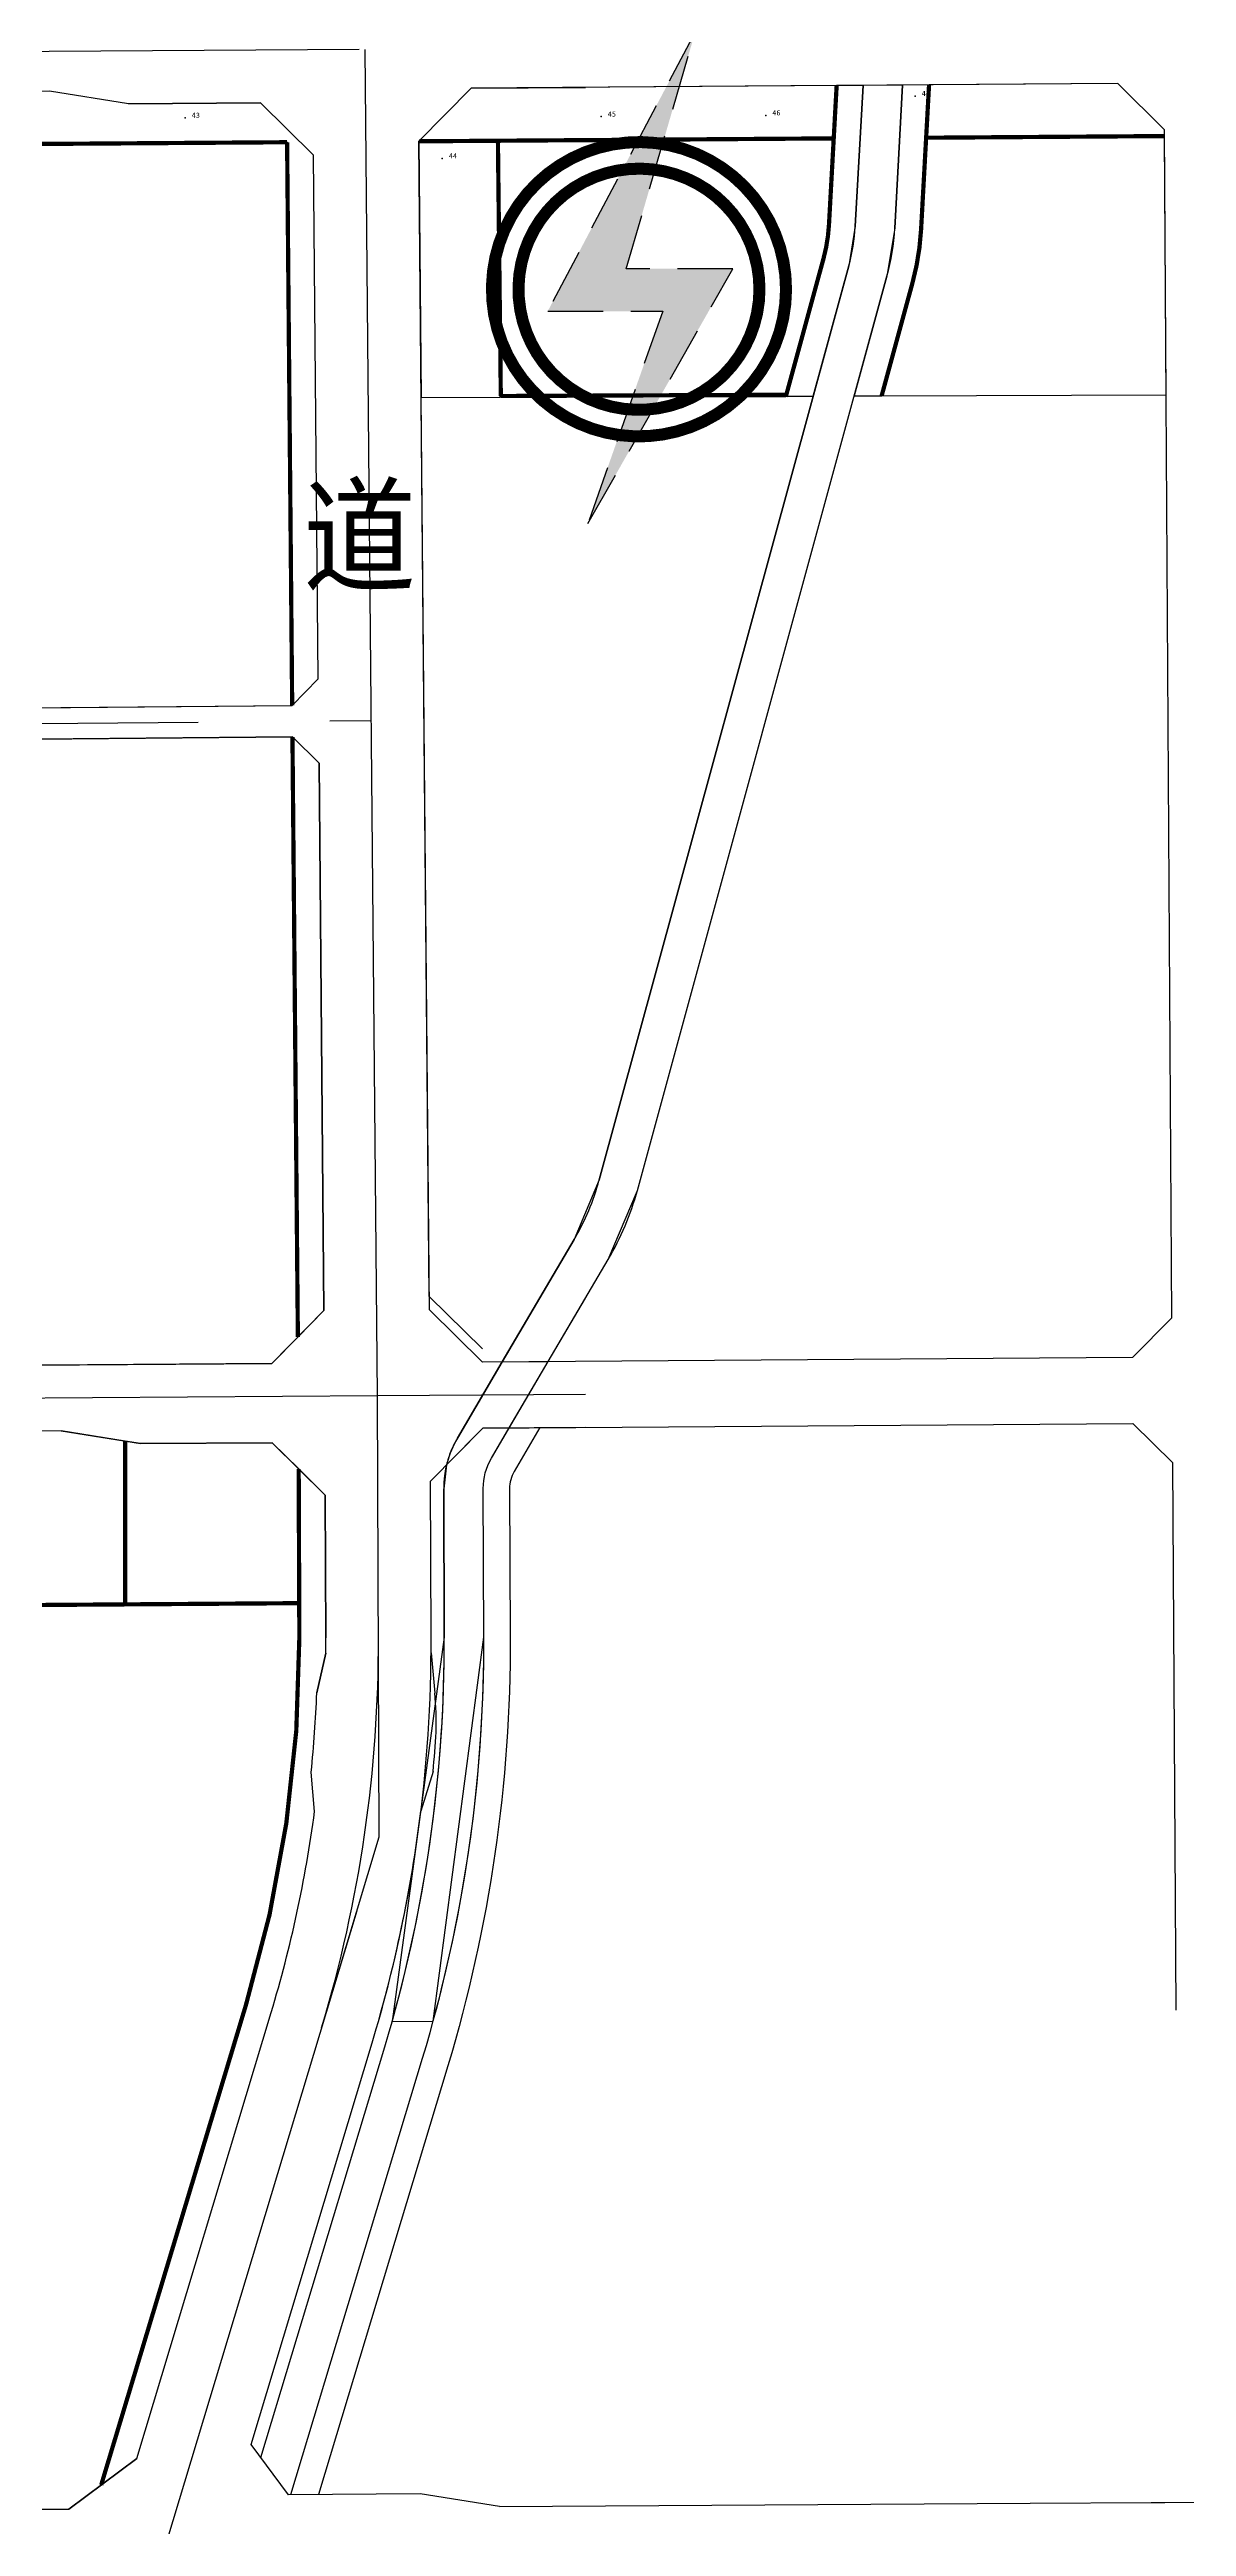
# Model space of a CAD drawing. Header units: inches. Extents: x 10610 to 28805, y 1423 to 10487.
# Drawn here: x 17262 to 17694, y 4470 to 5409 of the extents above; entities that cross this region are included whole.
import ezdxf

# ---------------------------------------------------------------- set-up
doc = ezdxf.new("R2010")
doc.units = ezdxf.units.IN
doc.header["$LTSCALE"] = 10
doc.header["$MEASUREMENT"] = 0
for name, pattern in [('CENTER', [2, 1.25, -0.25, 0.25, -0.25]), ('DASHEDX2', [1.5, 1, -0.5]), ('HIDDENX2', [0.75, 0.5, -0.25])]:
    doc.linetypes.add(name, pattern=pattern)
for name, color, linetype in [('1地块界线', 7, 'DASHEDX2'), ('1河流-岸线', 4, 'Continuous'), ('1道路中线', 7, 'CENTER'), ('1道路名称', 7, 'Continuous'), ('1道路红线', 7, 'Continuous'), ('B-C', 233, 'Continuous'), ('B-E1', 151, 'Continuous'), ('B-G12', 102, 'Continuous'), ('B-G22', 122, 'Continuous'), ('B-R21', 51, 'Continuous'), ('B-R22-N', 21, 'Continuous'), ('B-R24', 72, 'Continuous'), ('B-U12', 144, 'Continuous'), ('Error_Layer', 7, 'Continuous'), ('粘贴', 7, 'Continuous'), ('绿地-G22', 3, 'Continuous')]:
    doc.layers.add(name, color=color, linetype=linetype)
doc.styles.get("Standard").update_dxf_attribs({"font": ''})
doc.styles.add('宋体', font='', dxfattribs={"width": 0.9})
doc.styles.get('Standard').set_extended_font_data('SimSun')
doc.styles.get('宋体').set_extended_font_data('SimSun')

# ---------------------------------------------------------------- blocks, each defined once
blk = doc.blocks.new('规划220')
at = {"linetype": 'HIDDENX2'}
blk.add_hatch(color=8, dxfattribs=at).paths.add_polyline_path([(5.072510121192977, 23.19837415357603), (-8.24599055224212, -1.989522220084211), (2.140664993683572, -1.989522220084211), (-4.609823895006798, -21.14620122107311), (8.480364581740986, 1.85466188778588), (-1.157665076231012, 1.85466188778588)])
at = {"color": 8, "linetype": 'HIDDENX2'}
blk.add_lwpolyline([(5.072510121192977, 23.19837415357603), (-8.24599055224212, -1.989522220084211), (2.140664993683572, -1.989522220084211), (-4.609823895006798, -21.14620122107311), (8.480364581740986, 1.85466188778588), (-1.157665076231012, 1.85466188778588)], close=True, dxfattribs=at)
at = {"color": 8, "const_width": 1.088570773115018}
for points in [[(9.404866294412415, -9.383950122510498, 102.1916069154458), (9.030460479870783, -9.744783909304033, 0.009785539440899844)], [(7.705921867562978, -7.688784102771706, 102.191606915449), (7.399150685145088, -7.984434979792638, 0.009785539440899585)]]:
    blk.add_lwpolyline(points, format="xyb", close=True, dxfattribs=at)
blk = doc.blocks.new('357457')
at = {"color": 8}
for p in [(17590.582, 5391.743, 0.343), (17590.582, 5391.743, 0.343), (17313.573, 5383.484, -5.263), (17313.573, 5383.484, -5.263), (17471.46, 5383.929, -3.377), (17471.46, 5383.929, -3.377), (17533.903, 5384.409, -0.875), (17533.903, 5384.409, -0.875), (17411.122, 5368.07, -4.548), (17411.122, 5368.07, -4.548)]:
    blk.add_point(p, dxfattribs=at)
for s, p in [('47', (17593.082, 5391.743)), ('43', (17316.073, 5383.484)), ('45', (17473.96, 5383.929)), ('46', (17536.403, 5384.409)), ('44', (17413.622, 5368.07))]:
    blk.add_text(s, height=2, dxfattribs=at).set_placement(p)

msp = doc.modelspace()

# ---------------------------------------------------------------- linework, layer by layer
at = {"layer": '1地块界线', "color": 8, "ltscale": 20, "const_width": 1.6, "flags": 128}
for points in [[(17541.51926333051, 5277.773807026669), (17555.78648492274, 5329.980335837369, 0.05295958654621112), (17557.9023243824, 5343.012561376566), (17560.81000575639, 5395.701622479224)], [(17577.89763394894, 5278.121165452838), (17589.54844072253, 5320.753725377795, 0.05295958654618798), (17592.84915027961, 5341.083997218948), (17595.87684067538, 5395.947699166962)], [(17281.71418377214, 4485.955110351517), (17336.66088512382, 4668.008558771132, 0.07440860931573548), (17356.91762357761, 4807.139572382517), (17356.66356529363, 4871.220122393302)]]:
    msp.add_lwpolyline(points, format="xyb", dxfattribs=at)
for points in [[(17228.22801884042, 5373.367281732175), (17352.26810282243, 5374.237715949675)], [(17352.26810282243, 5374.237715949675), (17354.19273537727, 5160.727739674076)], [(17559.70583749424, 5375.693381702729), (17402.26697145749, 5374.588576128893)], [(17433.36819151407, 5278.011774620332), (17432.26575232151, 5374.859032546774)], [(17685.22053027759, 5376.574163784539), (17594.77267241323, 5375.939458390466)], [(17433.36819151407, 5278.011774620332), (17541.71335125725, 5278.484012365084)], [(17354.30090199684, 5148.728227184711), (17356.35172702549, 4921.21903218958)], [(17290.80434931651, 4881.726969965324), (17290.80434931651, 4819.846309856385)], [(17356.8654066573, 4820.310128844276), (17144.29272264961, 4818.817642179387), (17124.86470624621, 4559.914502256584)]]:
    msp.add_lwpolyline(points, dxfattribs=at)
at = {"layer": '1河流-岸线', "color": 8, "ltscale": 2}
for p, q in [((17416.87178962841, 4882.862209385092), (17433.87360774663, 4911.763111615162)), ((17411.91743567501, 4807.358555472906), (17411.69398838714, 4863.699160862271)), ((17411.91719132082, 4807.357627561556), (17411.69398838714, 4863.699160862274)), ((17411.91719132082, 4807.357627561556), (17411.69398838714, 4863.699160862274)), ((17411.91719132082, 4807.357627561556), (17411.69398838714, 4863.699160862274)), ((17411.91719132082, 4807.357627561556), (17411.69398838714, 4863.699160862274)), ((17411.91719132082, 4807.357627561556), (17411.69398838714, 4863.699160862274)), ((17342.29676052412, 4496.332633933142), (17389.31493578291, 4652.116707110923)), ((17342.29676052412, 4496.332633933142), (17389.31493578291, 4652.116707110923)), ((17342.29676052412, 4496.332633933142), (17389.31493578291, 4652.116707110923)), ((17342.29676052412, 4496.332633933142), (17389.31493578291, 4652.116707110923)), ((17342.29676052412, 4496.332633933142), (17389.31493578291, 4652.116707110923))]:
    msp.add_line(p, q, dxfattribs=at)
for points in [[(17433.87360774663, 4911.763111615162), (17461.21570960879, 4958.241165149673, 0.06634377503776763), (17470.71637284738, 4980.758551966676), (17565.43275800839, 5327.344161420348, 0.05295958654621012), (17567.88713178161, 5342.461543045818), (17570.82260560759, 5395.654221296709)], [(17451.34884562952, 4911.885806398962), (17474.14447114456, 4950.635435391709, 0.06634377503764692), (17485.18578247586, 4976.804290341145), (17579.90216763687, 5323.389899794817, 0.05295958654618874), (17582.86434288041, 5341.635015549698), (17585.8512491443, 5395.75968273431)], [(17407.70186312412, 4661.798862398083, 0.0676855182282668), (17426.91731770726, 4807.41804512409), (17426.69387041939, 4863.75865051339, -0.1347373671363587), (17429.80055116415, 4875.256479627083), (17451.34884562952, 4911.885806398962)]]:
    msp.add_lwpolyline(points, format="xyb", dxfattribs=at)
at = {"layer": '1河流-岸线', "color": 8, "ltscale": 4}
for points in [[(17436.82727914051, 4916.78397277134), (17461.21570960879, 4958.241165149673, 0.02500655511839599), (17465.5, 4966.435386681394, 0.02500655511839599)], [(17436.82727914051, 4916.78397277134), (17461.21570960879, 4958.241165149673, 0.02500655511839599), (17465.5, 4966.435386681394, 0.02500655511839599)], [(17436.82727914051, 4916.78397277134), (17461.21570960879, 4958.241165149673, 0.02500655511839599), (17465.5, 4966.435386681394, 0.02500655511839599)], [(17436.82727914051, 4916.78397277134), (17461.21570960879, 4958.241165149673, 0.02500655511839599), (17465.5, 4966.435386681394, 0.02500655511839599)], [(17436.82727914051, 4916.78397277134), (17461.21570960879, 4958.241165149673, 0.02500655511839599), (17465.5, 4966.435386681394, 0.02500655511839599)], [(17353.72767247349, 4482.292974621667), (17403.67513141714, 4647.782565748818, 0.07440783879168304), (17426.91708005295, 4807.415426675069), (17426.69387002677, 4863.75874956355, -0.1347362465906269), (17429.80055116415, 4875.256479627075), (17436.58627793251, 4886.791341635865)], [(17353.72767247349, 4482.292974621667), (17403.67513141714, 4647.782565748818, 0.07440783879168304), (17426.91708005295, 4807.415426675069), (17426.69387002677, 4863.75874956355, -0.1347362465906269), (17429.80055116415, 4875.256479627075), (17436.58627793251, 4886.791341635865)], [(17353.72767247349, 4482.292974621667), (17403.67513141714, 4647.782565748818, 0.07440783879168304), (17426.91708005295, 4807.415426675069), (17426.69387002677, 4863.75874956355, -0.1347362465906269), (17429.80055116415, 4875.256479627075), (17436.58627793251, 4886.791341635865)], [(17353.72767247349, 4482.292974621667), (17403.67513141714, 4647.782565748818, 0.07440783879168304), (17426.91708005295, 4807.415426675069), (17426.69387002677, 4863.75874956355, -0.1347362465906269), (17429.80055116415, 4875.256479627075), (17436.58627793251, 4886.791341635865)], [(17353.72767247349, 4482.292974621667), (17403.67513141714, 4647.782565748818, 0.07440783879168304), (17426.91708005295, 4807.415426675069), (17426.69387002677, 4863.75874956355, -0.1347362465906269), (17429.80055116415, 4875.256479627075), (17436.58627793251, 4886.791341635865)]]:
    msp.add_lwpolyline(points, format="xyb", dxfattribs=at)
msp.add_lwpolyline([(17454.3025170234, 4916.90666755514), (17465.5, 4935.940947211546)], dxfattribs=at)
msp.add_lwpolyline([(17454.3025170234, 4916.90666755514), (17465.5, 4935.940947211546)], dxfattribs=at)
msp.add_lwpolyline([(17454.3025170234, 4916.90666755514), (17465.5, 4935.940947211546)], dxfattribs=at)
msp.add_lwpolyline([(17454.3025170234, 4916.90666755514), (17465.5, 4935.940947211546)], dxfattribs=at)
msp.add_lwpolyline([(17454.3025170234, 4916.90666755514), (17465.5, 4935.940947211546)], dxfattribs=at)
at = {"layer": '1河流-岸线', "color": 8, "linetype": 'DASHEDX2', "ltscale": 6}
msp.add_lwpolyline([(17436.82727914051, 4916.783972771343), (17433.87360774663, 4911.763111615162), (17416.87178962841, 4882.862209385086, 0.07340951056448357), (17412.75647358564, 4872.712365079795)], format="xyb", dxfattribs=at)
msp.add_lwpolyline([(17436.82727914051, 4916.783972771343), (17433.87360774663, 4911.763111615162), (17416.87178962841, 4882.862209385086, 0.07340951056448357), (17412.75647358564, 4872.712365079795)], format="xyb", dxfattribs=at)
msp.add_lwpolyline([(17436.82727914051, 4916.783972771343), (17433.87360774663, 4911.763111615162), (17416.87178962841, 4882.862209385086, 0.07340951056448357), (17412.75647358564, 4872.712365079795)], format="xyb", dxfattribs=at)
msp.add_lwpolyline([(17436.82727914051, 4916.783972771343), (17433.87360774663, 4911.763111615162), (17416.87178962841, 4882.862209385086, 0.07340951056448357), (17412.75647358564, 4872.712365079795)], format="xyb", dxfattribs=at)
msp.add_lwpolyline([(17436.82727914051, 4916.783972771343), (17433.87360774663, 4911.763111615162), (17416.87178962841, 4882.862209385086, 0.07340951056448357), (17412.75647358564, 4872.712365079795)], format="xyb", dxfattribs=at)
msp.add_lwpolyline([(17436.58048866014, 4886.781500618068), (17451.34884562952, 4911.885806398962), (17454.3025170234, 4916.906667555141)], dxfattribs=at)
msp.add_lwpolyline([(17436.58048866014, 4886.781500618068), (17451.34884562952, 4911.885806398962), (17454.3025170234, 4916.906667555141)], dxfattribs=at)
msp.add_lwpolyline([(17436.58048866014, 4886.781500618068), (17451.34884562952, 4911.885806398962), (17454.3025170234, 4916.906667555141)], dxfattribs=at)
msp.add_lwpolyline([(17436.58048866014, 4886.781500618068), (17451.34884562952, 4911.885806398962), (17454.3025170234, 4916.906667555141)], dxfattribs=at)
msp.add_lwpolyline([(17436.58048866014, 4886.781500618068), (17451.34884562952, 4911.885806398962), (17454.3025170234, 4916.906667555141)], dxfattribs=at)
at = {"layer": '1河流-岸线', "color": 8, "ltscale": 2}
for centre, radius, start, end in [((17449.19369346777, 4863.847884990062), 37.49999999999877, 149.5325589740295, 180.2272343246044), ((17449.19369346777, 4863.847884990062), 37.49999999999877, 166.3266551805672, 180.2272343246435), ((17449.19369346777, 4863.847884990062), 37.49999999999877, 166.3266551805672, 180.2272343246435), ((17449.19369346777, 4863.847884990062), 37.49999999999877, 166.3266551805672, 180.2272343246435), ((17449.19369346777, 4863.847884990062), 37.49999999999877, 166.3266551805672, 180.2272343246435), ((17449.19369346777, 4863.847884990062), 37.49999999999877, 166.3266551805672, 180.2272343246435), ((16881.92135670453, 4805.256368564187), 529.9999999999945, 343.2053289576573, 0.2271577124989606), ((16881.92135670453, 4805.256368564187), 529.9999999999945, 343.2053289576272, 0.2271577124993737), ((16881.92135670453, 4805.256368564187), 529.9999999999945, 343.2053289576573, 0.2271577124989606), ((16881.92135670453, 4805.256368564187), 529.9999999999945, 343.2053289576272, 0.2271577124993737), ((16881.92135670453, 4805.256368564187), 529.9999999999945, 343.2053289576573, 0.2271577124989606), ((16881.92160388449, 4805.25658779783), 529.9999999843684, 344.2832689307301, 0.227234324864984)]:
    msp.add_arc(centre, radius, start, end, dxfattribs=at)
at = {"layer": '1道路中线', "color": 8, "ltscale": 50}
for p, q in [((17381.953, 5409.329), (17381.95193641197, 5409.446980351634)), ((17386.554, 4898.915000000001), (17381.953, 5409.329)), ((17386.554, 4898.915000000001), (17381.953, 5409.329)), ((17386.554, 4898.915000000001), (17381.953, 5409.329)), ((17386.554, 4898.915000000001), (17381.953, 5409.329)), ((17386.554, 4898.915000000001), (17381.953, 5409.329)), ((17386.554, 4898.915000000001), (17381.953, 5409.329)), ((17465.5, 4899.484854483655), (17386.55385966173, 4898.930568488494)), ((17465.5, 4899.484854483655), (17386.55385966173, 4898.930568488494)), ((17465.5, 4899.484854483655), (17386.55385966173, 4898.930568488494)), ((17465.5, 4899.484854483655), (17386.55385966173, 4898.930568488494)), ((17387.217, 4731.687999999987), (17386.554, 4898.915000000001)), ((17387.217, 4731.687999999987), (17386.554, 4898.915000000001)), ((17387.217, 4731.687999999987), (17386.554, 4898.915000000001)), ((17387.217, 4731.687999999987), (17386.554, 4898.915000000001)), ((17387.217, 4731.687999999987), (17386.554, 4898.915000000001)), ((17387.217, 4731.687999999987), (17386.554, 4898.915000000001)), ((17366.03502281527, 4661.506316797412), (17387.217, 4731.687999999987))]:
    msp.add_line(p, q, dxfattribs=at)
at = {"layer": '1道路中线', "color": 8, "linetype": 'CENTER', "ltscale": 20}
msp.add_line((17306.57488415936, 4464.498616433166), (17387.21699999999, 4731.687999999974), dxfattribs=at)
msp.add_line((17306.57488415936, 4464.498616433166), (17387.21699999999, 4731.687999999974), dxfattribs=at)
at = {"layer": '1道路中线', "color": 8, "ltscale": 50}
for points in [[(17379.59766255307, 5409.43035912212), (16479.61434797898, 5403.11485007831)], [(17386.55385966173, 4898.930568488495), (16474.64631478054, 4892.528010485526)]]:
    msp.add_lwpolyline(points, dxfattribs=at)
at = {"layer": '1道路中线', "color": 8, "linetype": 'CENTER', "ltscale": 20}
msp.add_lwpolyline([(17068.51886503617, 5152.152359887036), (17384.24559991046, 5154.99839997833)], dxfattribs=at)
at = {"layer": '1道路中线', "color": 8, "ltscale": 50}
for start, end in [(343.2053289576272, 0.2271577124993737), (343.2053289576573, 0.2271577124989606)]:
    msp.add_arc((16881.92135670452, 4805.256368564193), 504.9999999999989, start, end, dxfattribs=at)
at = {"layer": '1道路红线', "color": 8}
for p, q in [((17402.2669710981, 5374.588615997838), (17422.08620098325, 5394.72814727202)), ((17402.2669710981, 5374.588615997838), (17422.08620098325, 5394.72814727202)), ((17402.2669710981, 5374.588615997838), (17422.08620098325, 5394.72814727202)), ((17402.2669710981, 5374.588615997838), (17422.08620098325, 5394.728147272021)), ((17402.2669710981, 5374.588615997838), (17422.08620098325, 5394.72814727202)), ((17667.47873979152, 5396.450155639319), (17422.08620098325, 5394.72814727202)), ((17422.08620098325, 5394.72814727202), (17465.5, 5395.032797631506)), ((17406.21538544878, 4936.569497894918), (17402.2669710981, 5374.588615997838)), ((17406.21551686754, 4936.554918895914), (17402.2669710981, 5374.588615997838)), ((17406.21538544878, 4936.569497894918), (17402.2669710981, 5374.588615997838)), ((17406.21551686754, 4936.554918895914), (17402.2669710981, 5374.588615997838)), ((17688.01097876062, 4928.547791653222), (17685.20569256965, 5378.9564634399)), ((17687.55943552, 5001.046273951917), (17687.55937293913, 5001.056321756685)), ((17406.68244756909, 4866.5566048675), (17426.6026548575, 4886.697856733899)), ((17465.5, 4886.972885441054), (17426.6026548575, 4886.697856733899)), ((17406.91723061689, 4807.337804363468), (17406.68244756909, 4866.5566048675)), ((17689.64635578561, 4665.976366294375), (17688.35352938114, 4873.548850544104)), ((17406.90755285718, 4801.449289741022), (17408.31140080251, 4786.200858779499)), ((17407.66095584068, 4756.451923068379), (17403.02751975379, 4741.433435130584)), ((17295.20293078381, 4496.038951658018), (17346.23426030616, 4665.118238044815)), ((17338.57610827294, 4501.309561076205), (17384.52820390481, 4653.56142089822)), ((17295.20293078381, 4496.038951658018), (17269.42441767051, 4476.767474146283)), ((17402.79589586692, 4482.598539648201), (17352.79686533609, 4482.287178159354)), ((17432.82645033431, 4477.785453488426), (17402.79589586692, 4482.598539648201)), ((17269.42441767051, 4476.767474146283), (16963.49731311829, 4474.862064380446)), ((17432.82801390182, 4477.785202890817), (17634.21456332367, 4479.039501356907)), ((17634.21456332367, 4479.039501356907), (17680.1445193565, 4479.325567499691)), ((17680.1445193565, 4479.325567499691), (17685.30856838451, 4479.357730813441)), ((17685.30856838451, 4479.357730813441), (17721.30787015093, 4479.581945733036))]:
    msp.add_line(p, q, dxfattribs=at)
at = {"layer": '1道路红线', "color": 1}
for points in [[(17292.13439145989, 5388.816105227255), (17262.10004413526, 5393.605466435502)], [(17292.13439145991, 5388.816105227253), (17342.13316042099, 5389.166964707023)]]:
    msp.add_lwpolyline(points, dxfattribs=at)
at = {"layer": '1道路红线', "color": 8}
for points in [[(17402.2669710981, 5374.588615997838), (17422.08620098325, 5394.72814727202)], [(17402.2669710981, 5374.588615997838), (17422.08620098325, 5394.728147272021)], [(17402.2669710981, 5374.588615997838), (17422.08620098325, 5394.72814727202)], [(17402.2669710981, 5374.588615997838), (17422.08620098325, 5394.72814727202)], [(17402.2669710981, 5374.588615997838), (17422.08620098325, 5394.72814727202)], [(17402.2669710981, 5374.588615997838), (17422.08620098325, 5394.728147272021)], [(17402.2669710981, 5374.588615997838), (17422.08620098325, 5394.72814727202)], [(17402.2669710981, 5374.588615997838), (17422.08620098325, 5394.72814727202)], [(17402.2669710981, 5374.588615997838), (17422.08620098325, 5394.72814727202)], [(17402.2669710981, 5374.588615997838), (17422.08620098325, 5394.728147272021)], [(17402.2669710981, 5374.588615997838), (17422.08620098325, 5394.72814727202)], [(17402.2669710981, 5374.588615997838), (17422.08620098325, 5394.72814727202)], [(17402.2669710981, 5374.588615997838), (17422.08620098325, 5394.72814727202)], [(17402.2669710981, 5374.588615997838), (17422.08620098325, 5394.728147272021)], [(17402.2669710981, 5374.588615997838), (17422.08620098325, 5394.72814727202)], [(17402.2669710981, 5374.588615997838), (17422.08620098325, 5394.72814727202)], [(17422.08620098325, 5394.72814727202), (17465.5, 5395.032797631506)], [(17422.08620098325, 5394.72814727202), (17465.5, 5395.032797631506)], [(17422.08620098325, 5394.72814727202), (17465.5, 5395.032797631506)], [(17422.08620098325, 5394.72814727202), (17465.5, 5395.032797631506)], [(17685.20569256965, 5378.9564634399), (17667.47873979152, 5396.450155639319)], [(17342.13316042099, 5389.166964707023), (17362.31294570473, 5369.308121016657)], [(17673.10477134528, 4913.442769202232), (17426.44023972708, 4911.710921453966), (17406.26045496312, 4931.569691094042), (17402.2669710981, 5374.588615997838)], [(17406.21551686754, 4936.554918895914), (17402.2669710981, 5374.588615997838)], [(17406.21538544878, 4936.569497894918), (17402.2669710981, 5374.588615997838)], [(17406.21551686754, 4936.554918895914), (17402.2669710981, 5374.588615997838)], [(17406.21538544878, 4936.569497894918), (17402.2669710981, 5374.588615997838)], [(17406.21551686754, 4936.554918895914), (17402.2669710981, 5374.588615997838)], [(17406.21538544878, 4936.569497894918), (17402.2669710981, 5374.588615997838)], [(17406.21551686754, 4936.554918895914), (17402.2669710981, 5374.588615997838)], [(17406.21538544878, 4936.569497894918), (17402.2669710981, 5374.588615997838)], [(17406.21551686754, 4936.554918895914), (17402.2669710981, 5374.588615997838)], [(17406.21538544878, 4936.569497894918), (17402.2669710981, 5374.588615997838)], [(17406.21551686754, 4936.554918895914), (17402.2669710981, 5374.588615997838)], [(17406.21538544878, 4936.569497894918), (17402.2669710981, 5374.588615997838)], [(17406.21551686754, 4936.554918895914), (17402.2669710981, 5374.588615997838)], [(17406.21538544878, 4936.569497894918), (17402.2669710981, 5374.588615997838)], [(17406.21551686754, 4936.554918895914), (17402.2669710981, 5374.588615997838)], [(17406.21538544878, 4936.569497894918), (17402.2669710981, 5374.588615997838)], [(17087.72819309052, 5158.325761360271), (17354.19273537727, 5160.727739674076), (17364.10219026876, 5170.817472264858), (17362.31294570473, 5369.308121016654)], [(17089.09550471826, 5146.337599120278), (17354.30090199684, 5148.728227184711), (17364.39063458763, 5138.81877229322), (17366.26136139008, 4931.288854851868)], [(17366.26136139008, 4931.288854851868), (17346.4421320247, 4911.149249527397)], [(17366.26136139008, 4931.288854851868), (17346.4421320247, 4911.149249527397)], [(17426.39517021274, 4916.710728254841), (17406.21538544878, 4936.569497894918)], [(17426.39517021274, 4916.710728254841), (17406.21538544878, 4936.569497894918)], [(17688.01097876062, 4928.547791653222), (17673.10477134528, 4913.442769202232)], [(17346.44213221112, 4911.149249716831), (16908.95385444747, 4908.077618069827)], [(17266.59107614549, 4885.587994441179), (16991.67513079869, 4883.657792968559)], [(17266.59107953494, 4885.587993900701), (17296.62544459249, 4880.798743897825)], [(17406.91723061689, 4807.337804363468), (17406.68238976533, 4866.571184582103), (17426.60260403764, 4886.71144524001), (17673.26047619948, 4888.443246231799)], [(17406.68244756909, 4866.5566048675), (17426.6026548575, 4886.697856733899)], [(17406.68244756909, 4866.5566048675), (17426.6026548575, 4886.697856733899)], [(17406.68244756909, 4866.5566048675), (17426.6026548575, 4886.697856733899)], [(17406.68244756909, 4866.5566048675), (17426.6026548575, 4886.697856733899)], [(17465.5, 4886.972885441054), (17426.6026548575, 4886.697856733899)], [(17465.5, 4886.972885441054), (17426.6026548575, 4886.697856733899)], [(17465.5, 4886.972885441054), (17426.6026548575, 4886.697856733899)], [(17465.5, 4886.972885441054), (17426.6026548575, 4886.697856733899)], [(17688.35352938114, 4873.548850544104), (17673.26047619948, 4888.443246231799)], [(17296.62544459249, 4880.798743897829), (17346.62421225415, 4881.149788503321)], [(17296.62544459249, 4880.798743897829), (17346.62421225415, 4881.149788503321)], [(17366.70301211117, 4861.290363529809), (17346.62421225415, 4881.149788503321)], [(17366.70301211117, 4861.290363529809), (17346.62421225415, 4881.149788503321)], [(17406.91723061689, 4807.337804363468), (17406.68244756909, 4866.5566048675)], [(17406.91723061689, 4807.337804363468), (17406.68244756909, 4866.5566048675)], [(17406.91723061689, 4807.337804363468), (17406.68244756909, 4866.5566048675)], [(17406.91723061689, 4807.337804363468), (17406.68244756909, 4866.5566048675)], [(17366.70301211117, 4861.290363529809), (17366.91754498547, 4807.179218778761)], [(17366.70306828916, 4861.276193880642), (17366.91754498547, 4807.179218778761)], [(17366.90514346461, 4801.290693357502), (17363.54755364536, 4786.277263730121)], [(17406.90755285718, 4801.449289741022), (17408.31140080251, 4786.200858779499)], [(17406.90755285718, 4801.449289741022), (17408.31140080251, 4786.200858779499)], [(17406.90755285718, 4801.449289741022), (17408.31140080251, 4786.200858779499)], [(17406.90755285718, 4801.449289741022), (17408.31140080251, 4786.200858779499)], [(17362.68240959624, 4741.273480051357), (17361.42547552165, 4756.268614610708)], [(17407.66095584068, 4756.451923068379), (17403.02751975379, 4741.433435130584)], [(17407.66095584068, 4756.451923068379), (17403.02751975379, 4741.433435130584)], [(17407.66095584068, 4756.451923068379), (17403.02751975379, 4741.433435130584)], [(17407.66095584068, 4756.451923068379), (17403.02751975379, 4741.433435130584)], [(17295.20330674739, 4496.039332625407), (17346.23434888003, 4665.11913119658)], [(17338.57610827294, 4501.309561076205), (17384.52820390481, 4653.56142089822)], [(17338.57610827294, 4501.309561076205), (17384.52820390481, 4653.56142089822)], [(17338.57610827294, 4501.309561076205), (17384.52820390481, 4653.56142089822)], [(17338.57610827294, 4501.309561076205), (17384.52820390481, 4653.56142089822)], [(17352.79686533609, 4482.287178159354), (17338.57610827294, 4501.309561076205)], [(17352.79686533609, 4482.287178159354), (17338.57610827294, 4501.309561076205)], [(17352.79686533609, 4482.287178159354), (17338.57610827294, 4501.309561076205)], [(17269.42437551523, 4476.767473883713), (17295.20330674739, 4496.039332625408)], [(17402.79589586692, 4482.598539648201), (17352.79686533609, 4482.287178159354)], [(17402.79589586692, 4482.598539648201), (17352.79686533609, 4482.287178159354)], [(17402.79589586692, 4482.598539648201), (17352.79686533609, 4482.287178159354)], [(17402.79589586692, 4482.598539648201), (17352.79686533609, 4482.287178159354)], [(17432.82645033431, 4477.785453488426), (17402.79589586692, 4482.598539648201)], [(17432.82645033431, 4477.785453488426), (17402.79589586692, 4482.598539648201)], [(17432.82645033431, 4477.785453488426), (17402.79589586692, 4482.598539648201)], [(17432.82645033431, 4477.785453488426), (17402.79589586692, 4482.598539648201)], [(17269.42437551522, 4476.767473883712), (16955.39406888815, 4474.811594838953)]]:
    msp.add_lwpolyline(points, dxfattribs=at)
for points in [[(17366.90514346461, 4801.290693357529, 0.003035357079341382), (17366.91754498547, 4807.179218778945)], [(17406.90755285717, 4801.449289740663, 0.002804080417313916), (17406.91723061689, 4807.337804363669)], [(17406.90755285717, 4801.449289740663, 0.002804080417313916), (17406.91723061689, 4807.337804363669)], [(17406.90755285717, 4801.449289740663, 0.002804080417313916), (17406.91723061689, 4807.337804363669)], [(17406.90755285717, 4801.449289740663, 0.002804080417313916), (17406.91723061689, 4807.337804363669)], [(17361.42547552161, 4756.268614610337, 0.01560732133140435), (17363.54755364537, 4786.277263730313)], [(17408.83747755501, 4771.442146883488, 0.028239689645078), (17408.31140080251, 4786.200858779478)], [(17408.83747755501, 4771.442146883488, 0.028239689645078), (17408.31140080251, 4786.200858779478)], [(17408.83747755501, 4771.442146883488, 0.028239689645078), (17408.31140080251, 4786.200858779478)], [(17408.83747755501, 4771.442146883488, 0.028239689645078), (17408.31140080251, 4786.200858779478)], [(17407.66095584071, 4756.451923068686, 0.007119832080710905), (17408.83747755501, 4771.442146883455)], [(17407.66095584071, 4756.451923068686, 0.007119832080710905), (17408.83747755501, 4771.442146883455)], [(17407.66095584071, 4756.451923068686, 0.007119832080710905), (17408.83747755501, 4771.442146883455)], [(17407.66095584071, 4756.451923068686, 0.007119832080710905), (17408.83747755501, 4771.442146883455)], [(17346.23434887973, 4665.119131195577, 0.04022495799064584), (17362.68240959628, 4741.273480051702)], [(17384.52820390462, 4653.561420897575, 0.04283952068540467), (17403.02751975382, 4741.433435130813)], [(17384.52820390462, 4653.561420897575, 0.04283952068540467), (17403.02751975382, 4741.433435130813)], [(17384.52820390462, 4653.561420897575, 0.04283952068540467), (17403.02751975382, 4741.433435130813)], [(17384.52820390462, 4653.561420897575, 0.04283952068540467), (17403.02751975382, 4741.433435130813)], [(17384.52808764133, 4653.560436003597, 0.0005838100801137366), (17384.88096380631, 4654.734555355329)], [(17384.52808764133, 4653.560436003597, 0.0005838100801137366), (17384.88096380631, 4654.734555355329)], [(17384.52808764133, 4653.560436003597, 0.0005838100801137366), (17384.88096380631, 4654.734555355329)], [(17384.52808764133, 4653.560436003597, 0.0005838100801137366), (17384.88096380631, 4654.734555355329)]]:
    msp.add_lwpolyline(points, format="xyb", dxfattribs=at)
for centre, radius, start, end in [((16881.92135670453, 4805.256368564187), 524.9999999999945, 344.1255338935603, 0.2271577124863463), ((16881.92135670453, 4805.256368564187), 524.9999999999945, 359.5845115035336, 0.2271577124993737), ((17278.02287945274, 4774.167970662887), 130.8429944320138, 358.8062830711169, 5.276623573226941), ((16881.92135670452, 4805.256368564193), 527.9999999999989, 354.6964281132866, 356.3281458582422), ((16881.92135670453, 4805.256368564187), 524.9999999999945, 343.2053289576272, 353.0174243528595), ((16881.92160386889, 4805.256587800046), 524.9999999999568, 343.2051916901316, 343.3389910894413)]:
    msp.add_arc(centre, radius, start, end, dxfattribs=at)
at = {"layer": 'B-C', "color": 8}
for points in [[(17352.26810282243, 5374.237715949675), (17238.98230353911, 5373.442748444918), (17243.66689987029, 5361.843489520957, -0.2027423839167885), (17242.18205787228, 5270.328773587199), (17193.08259715217, 5159.275452421033), (17354.19273537726, 5160.727739674076)], [(17685.22053027759, 5376.574163784539), (17594.77267241323, 5375.939458390467), (17592.84915027961, 5341.083997218948, -0.05295958654618102), (17589.54844072253, 5320.753725377798), (17577.89763394893, 5278.121165452838), (17685.83152949797, 5278.473888596983)]]:
    msp.add_lwpolyline(points, format="xyb", close=True, dxfattribs=at)
at = {"layer": 'B-E1', "color": 8}
for points in [[(17579.90216763687, 5323.389899794817, 0.05295958654618875), (17582.86434288041, 5341.635015549698), (17585.85774498423, 5395.877391541893), (17570.82910144753, 5395.771930104293), (17567.88713178161, 5342.461543045813), (17565.43275800839, 5327.344161420348), (17470.71637284739, 4980.758551966692), (17461.21570960879, 4958.241165149673), (17433.87360774663, 4911.763111615162), (17451.34884562952, 4911.885806398962), (17474.14447114456, 4950.635435391709), (17485.18578247586, 4976.804290341145)], [(17426.69387041939, 4863.75865051339, -0.1347373671363448), (17429.80055116415, 4875.25647962708), (17436.58048866014, 4886.781500618068), (17426.60260403764, 4886.711445240011), (17412.75647358563, 4872.712365079794), (17411.69398838714, 4863.699160862271), (17411.91743567502, 4807.358555470607), (17392.10632784092, 4661.68936512871), (17407.70186312412, 4661.798862398083), (17426.91731770727, 4807.41804512175)]]:
    msp.add_lwpolyline(points, format="xyb", close=True, dxfattribs=at)
at = {"layer": 'B-G12', "color": 8}
for points in [[(17565.43275800839, 5327.344161420348, 0.0529595865461912), (17567.88713178161, 5342.461543045813), (17570.82910144753, 5395.771930104293), (17560.81000575639, 5395.701622479226), (17557.9023243824, 5343.012561376566), (17555.78648492274, 5329.980335837369), (17541.56864542489, 5277.954505680288), (17551.94824893523, 5278.001729407532)], [(17589.54844072253, 5320.753725377795, 0.05295958654618785), (17592.84915027961, 5341.083997218948), (17594.77267241323, 5375.939458390466), (17595.87684067538, 5395.947699166962), (17585.85774498423, 5395.877391541893), (17582.86434288041, 5341.635015549698), (17579.90216763687, 5323.389899794817), (17567.51819742103, 5278.074552746712), (17577.89763394893, 5278.121165452838)]]:
    msp.add_lwpolyline(points, format="xyb", close=True, dxfattribs=at)
msp.add_lwpolyline([(17432.26629263852, 5374.799092236422), (17402.26697145748, 5374.588576128893), (17403.14264039336, 5277.445849713742), (17433.14292860279, 5277.549088092802)], close=True, dxfattribs=at)
at = {"layer": 'B-G22', "color": 8}
for points in [[(17362.31294570473, 5369.308121016654), (17342.13316042099, 5389.166964707022), (17292.13439145991, 5388.816105227254), (17262.10004413524, 5393.605466435504), (17220.17324178381, 5393.311250870457), (17228.22801884042, 5373.367281732174), (17238.98230353911, 5373.442748444918), (17352.26810282243, 5374.237715949675), (17354.19273537726, 5160.727739674068), (17364.10219026876, 5170.817472264858)], [(17560.81000575639, 5395.701622479226), (17422.08620098325, 5394.72814727202), (17402.2669710981, 5374.588615997841), (17559.70583749424, 5375.69338170273)], [(17667.47873979153, 5396.45015563932), (17595.87684067537, 5395.947699166963), (17594.77267241322, 5375.939458390467), (17685.22053027759, 5376.574163784538), (17685.20569256965, 5378.956463439902)], [(17364.39063458763, 5138.81877229322), (17354.30090199684, 5148.728227184714), (17356.35172702549, 4921.219032189577), (17366.26136139008, 4931.288854851868)]]:
    msp.add_lwpolyline(points, close=True, dxfattribs=at)
msp.add_lwpolyline([(17362.68240959624, 4741.273480051364), (17361.42547552165, 4756.268614610691, 0.01560732133111396), (17363.54755364536, 4786.27726373011), (17366.90514346461, 4801.290693357502, 0.003035357079339976), (17366.91754498547, 4807.179218778916), (17366.70301211117, 4861.290363529809), (17356.66356529363, 4871.220122393303), (17356.91762357761, 4807.139572382517, -0.07440860931573548), (17336.66088512382, 4668.008558771132), (17281.71418377213, 4485.955110351515), (17295.20330674739, 4496.039332625407), (17346.23434888002, 4665.119131196539, 0.04022495798995129)], format="xyb", close=True, dxfattribs=at)
at = {"layer": 'B-R21', "color": 8}
msp.add_lwpolyline([(17354.30090199684, 5148.728227184711), (17187.75565024692, 5147.226946453183), (17171.82731413429, 5111.200183633081), (17169.33525959062, 5047.524223247865), (17163.94787402368, 4909.86794649721), (17346.44213221113, 4911.149249716832), (17356.35172702549, 4921.219032189577)], close=True, dxfattribs=at)
msp.add_lwpolyline([(17336.66088512382, 4668.008558771132, 0.07440860931573548), (17356.91762357761, 4807.139572382517), (17356.8654066573, 4820.310128844275), (17144.29272264962, 4818.817642179388), (17142.88351137921, 4800.03810158473), (17125.13962998751, 4563.578212353523, -0.02021867856230422), (17126.18660057268, 4554.13719151572), (17130.97294911288, 4485.885013173381), (17141.67231121838, 4475.971794039411), (17269.42437551523, 4476.767473883712), (17281.71418377213, 4485.955110351516)], format="xyb", close=True, dxfattribs=at)
at = {"layer": 'B-R22-N', "color": 8}
msp.add_lwpolyline([(17290.80434931652, 4881.726969965323), (17266.5910761455, 4885.587994441178), (17234.4664630654, 4885.362445590615), (17234.4664630654, 4819.450757886243), (17290.80434931651, 4819.846309856386)], close=True, dxfattribs=at)
at = {"layer": 'B-R24', "color": 8}
msp.add_lwpolyline([(17356.66356529363, 4871.220122393305), (17346.62421225415, 4881.14978850332), (17296.62544459247, 4880.79874389783), (17290.80434931652, 4881.726969965326), (17290.80434931651, 4819.846309856385), (17356.8654066573, 4820.310128844275)], close=True, dxfattribs=at)
at = {"layer": 'B-U12', "color": 8}
msp.add_lwpolyline([(17557.9023243824, 5343.012561376563), (17559.70583749424, 5375.693381702728), (17432.26629263852, 5374.799092236423), (17433.32450856272, 5277.549712954156), (17541.51926333051, 5277.773807026669), (17555.78648492274, 5329.980335837369)], close=True, dxfattribs=at)
at = {"layer": 'Error_Layer', "color": 8}
for points in [[(17560.81000575639, 5395.701622479226), (17422.08620098325, 5394.72814727202), (17402.2669710981, 5374.588615997841), (17559.70583749424, 5375.69338170273)], [(17667.47873979153, 5396.45015563932), (17595.87684067537, 5395.947699166963), (17594.77267241322, 5375.939458390467), (17685.22053027759, 5376.574163784538), (17685.20569256965, 5378.956463439902)], [(17432.26629263852, 5374.799092236422), (17402.26697145748, 5374.588576128893), (17403.14264039336, 5277.445849713742), (17433.14292860279, 5277.549088092802)], [(17557.9023243824, 5343.012561376563), (17559.70583749424, 5375.693381702728), (17432.26629263852, 5374.799092236423), (17433.32450856272, 5277.549712954156), (17541.51926333051, 5277.773807026669), (17555.78648492274, 5329.980335837369)]]:
    msp.add_lwpolyline(points, close=True, dxfattribs=at)
for points in [[(17579.90216763687, 5323.389899794817, 0.05295958654618875), (17582.86434288041, 5341.635015549698), (17585.85774498423, 5395.877391541893), (17570.82910144753, 5395.771930104293), (17567.88713178161, 5342.461543045813), (17565.43275800839, 5327.344161420348), (17470.71637284739, 4980.758551966692), (17461.21570960879, 4958.241165149673), (17433.87360774663, 4911.763111615162), (17451.34884562952, 4911.885806398962), (17474.14447114456, 4950.635435391709), (17485.18578247586, 4976.804290341145)], [(17565.43275800839, 5327.344161420348, 0.0529595865461912), (17567.88713178161, 5342.461543045813), (17570.82910144753, 5395.771930104293), (17560.81000575639, 5395.701622479226), (17557.9023243824, 5343.012561376566), (17555.78648492274, 5329.980335837369), (17541.56864542489, 5277.954505680288), (17551.94824893523, 5278.001729407532)], [(17589.54844072253, 5320.753725377795, 0.05295958654618785), (17592.84915027961, 5341.083997218948), (17594.77267241323, 5375.939458390466), (17595.87684067538, 5395.947699166962), (17585.85774498423, 5395.877391541893), (17582.86434288041, 5341.635015549698), (17579.90216763687, 5323.389899794817), (17567.51819742103, 5278.074552746712), (17577.89763394893, 5278.121165452838)], [(17685.22053027759, 5376.574163784539), (17594.77267241323, 5375.939458390467), (17592.84915027961, 5341.083997218948, -0.05295958654618102), (17589.54844072253, 5320.753725377798), (17577.89763394893, 5278.121165452838), (17685.83152949797, 5278.473888596983)], [(17426.69387041939, 4863.75865051339, -0.1347373671363448), (17429.80055116415, 4875.25647962708), (17436.58048866014, 4886.781500618068), (17426.60260403764, 4886.711445240011), (17412.75647358563, 4872.712365079794), (17411.69398838714, 4863.699160862271), (17411.91743567502, 4807.358555470607), (17392.10632784092, 4661.68936512871), (17407.70186312412, 4661.798862398083), (17426.91731770727, 4807.41804512175)]]:
    msp.add_lwpolyline(points, format="xyb", close=True, dxfattribs=at)
at = {"layer": '绿地-G22', "color": 8, "ltscale": 2}
msp.add_lwpolyline([(17448.23064724873, 4886.8632971406), (17438.41972552131, 4870.185993121736, 0.1347362465904644), (17436.69379155611, 4863.798365308672), (17436.91700158228, 4807.455042420159, -0.0744078387916542), (17413.24859517333, 4644.893138174224), (17364.19288214836, 4482.358145150592)], format="xyb", dxfattribs=at)
msp.add_lwpolyline([(17448.23064724873, 4886.8632971406), (17438.41972552131, 4870.185993121736, 0.1347362465904644), (17436.69379155611, 4863.798365308672), (17436.91700158228, 4807.455042420159, -0.0744078387916542), (17413.24859517333, 4644.893138174224), (17364.19288214836, 4482.358145150592)], format="xyb", dxfattribs=at)
msp.add_lwpolyline([(17448.23064724873, 4886.8632971406), (17438.41972552131, 4870.185993121736, 0.1347362465904644), (17436.69379155611, 4863.798365308672), (17436.91700158228, 4807.455042420159, -0.0744078387916542), (17413.24859517333, 4644.893138174224), (17364.19288214836, 4482.358145150592)], format="xyb", dxfattribs=at)
msp.add_lwpolyline([(17448.23064724873, 4886.8632971406), (17438.41972552131, 4870.185993121736, 0.1347362465904644), (17436.69379155611, 4863.798365308672), (17436.91700158228, 4807.455042420159, -0.0744078387916542), (17413.24859517333, 4644.893138174224), (17364.19288214836, 4482.358145150592)], format="xyb", dxfattribs=at)
msp.add_lwpolyline([(17448.23064724873, 4886.8632971406), (17438.41972552131, 4870.185993121736, 0.1347362465904644), (17436.69379155611, 4863.798365308672), (17436.91700158228, 4807.455042420159, -0.0744078387916542), (17413.24859517333, 4644.893138174224), (17364.19288214836, 4482.358145150592)], format="xyb", dxfattribs=at)

# ---------------------------------------------------------------- block references
msp.add_blockref('357457', (0, 0))
at = {"layer": '粘贴', "color": 8, "lineweight": 5, "xscale": 4.200000000000728, "yscale": 4.200000000000728, "zscale": 4.2}
msp.add_blockref('规划220', (17485.80086346918, 5318.499298417384), dxfattribs=at)

# ---------------------------------------------------------------- texts
at = {"layer": '1道路名称', "color": 8, "style": '宋体', "width": 0.9}
msp.add_text('道', height=35, rotation=359.9993301384587, dxfattribs=at).set_placement((17358.29107166827, 5207.491402570186))

doc.saveas('drawing.dxf')
